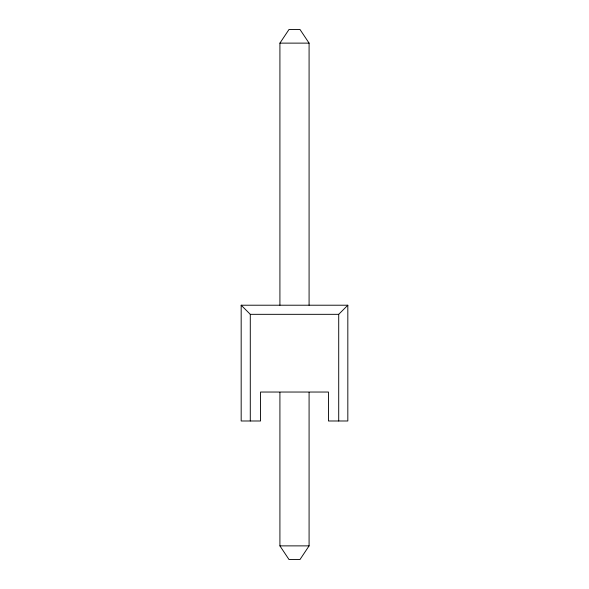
<?xml version="1.0" encoding="UTF-8"?>
<svg xmlns="http://www.w3.org/2000/svg" width="589" height="589" viewBox="0 0 589 589"><rect width="100%" height="100%" fill="white"/><g stroke="black" fill="none" stroke-linecap="round" stroke-linejoin="round"><path stroke-width="0.88" d="M279.915 305.212L279.915 43.122L289.03 29.45L299.97 29.45L309.085 43.122L309.085 305.212M309.085 392.414L309.085 545.878L299.97 559.55L289.03 559.55L279.915 545.878L279.915 392.414M338.712 420.988L338.712 314.327L347.827 305.212L241.173 305.212L241.173 420.988L260.544 420.988L260.544 392.038L328.456 392.038L328.456 420.988L347.827 420.988L347.827 305.212M279.915 43.122L309.085 43.122M241.173 305.212L250.288 314.327L338.712 314.327M279.915 545.878L309.085 545.878M250.288 314.327L250.288 420.988"/></g></svg>
